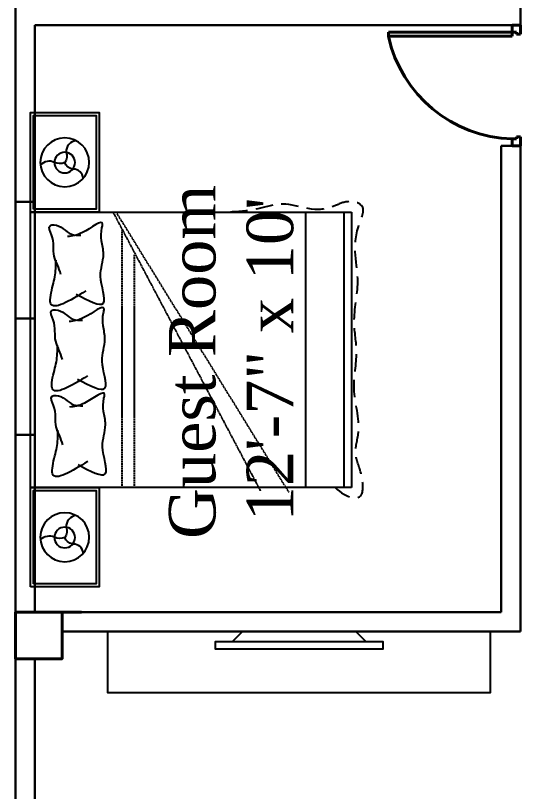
# Model space of a CAD drawing. Header units: inches. Extents: x -79350 to 491628, y -93215 to 155882.
# Drawn here: x 10976.8 to 11106.8, y 153065.9 to 153265.5 of the extents above; entities that cross this region are included whole.
import ezdxf

# ---------------------------------------------------------------- set-up
doc = ezdxf.new("R2010")
doc.units = ezdxf.units.IN
doc.header["$MEASUREMENT"] = 0
doc.linetypes.add('DASHED2', pattern=[0.375, 0.25, -0.125])
doc.layers.get('0').update_dxf_attribs({"lineweight": 30})
doc.layers.add('Column', color=1, linetype='Continuous', lineweight=30)
doc.layers.add('Letter', color=7, linetype='Continuous', lineweight=20)
doc.layers.add('Door', color=7, linetype='Continuous', lineweight=40, true_color=0x763422)
doc.layers.add('Window', color=7, linetype='Continuous', lineweight=30, true_color=0x6b99dd)
doc.layers.add('FURHATCH', color=57, linetype='Continuous')
doc.layers.add('FURNITURE', color=53, linetype='Continuous')
doc.styles.get("Standard").update_dxf_attribs({"font": 'times.ttf', "height": 12})

# ---------------------------------------------------------------- blocks, each defined once
blk = doc.blocks.new('yq_tvcab_01')
blk.add_lwpolyline([(0, -1250.000000000002), (0, 1250.000000000002), (400, 1250.000000000002), (400, -1250.000000000002)], close=True)
at = {"layer": 'FURHATCH'}
blk.add_line((66.97311472690308, 550.0000000000016), (66.97311472690308, -549.9999999999984), dxfattribs=at)
blk.add_lwpolyline([(0, -370.4694876417111), (66.97311472690308, -438.0154415742362), (66.97311472690308, -549.9999999999984), (111.9731147269031, -549.9999999999984), (111.9731147269031, 550.0000000000016), (66.97311472690308, 550.0000000000016), (66.97311472690308, 438.0154415742394), (0, 370.4694876417143)], close=True, dxfattribs=at)
blk = doc.blocks.new('yq_bed_01')
at = {"linetype": 'Continuous', "ltscale": 1000}
for p, q in [((2100, 899.9999999999999), (5.510910596163089e-14, 900)), ((5.510910596163089e-14, 900), (-5.510910596163089e-14, -900)), ((2100, -900.0000000000001), (2100, 899.9999999999999)), ((-5.510910596163089e-14, -900), (2100, -900.0000000000001))]:
    blk.add_line(p, q, dxfattribs=at)
at = {"linetype": 'Continuous'}
for points in [[(1.338871111136684e-09, 1550.00000000096), (1.338831310115712e-09, 900.0000000009604), (450.0000000013388, 900.0000000009604), (450.0000000013388, 1550.00000000096)], [(1.338721091903789e-09, -900.0000000009604), (1.338681290882816e-09, -1550.00000000096), (450.0000000013387, -1550.00000000096), (450.0000000013387, -900.0000000009604)]]:
    blk.add_lwpolyline(points, close=True, dxfattribs=at)
for centre in [(225.0000000013389, 1225.000000000495), (225.0000000013387, -1225.000000001426)]:
    blk.add_circle(centre, 160, dxfattribs=at)
at = {"layer": 'FURHATCH', "linetype": 'DASHED2', "ltscale": 0.5}
for p, q in [((540, -900), (1503.713696997263, 921.2064273132709)), ((560, -900), (1689.19868926052, 930.8591028545924)), ((600, 900), (600, -782.0792313520797)), ((680, 900), (680.0000000001164, -624.8515398217423))]:
    blk.add_line(p, q, dxfattribs=at)
at = {"layer": 'FURHATCH', "linetype": 'Continuous', "ltscale": 1000}
for p, q in [((30.00000000000006, 900), (29.99999999999994, -900)), ((1800, -899.9999999953726), (1800, 900.0000000046274)), ((2050, -899.9999999953726), (2050, 900.0000000046274))]:
    blk.add_line(p, q, dxfattribs=at)
at = {"layer": 'FURHATCH', "linetype": 'Continuous'}
for points in [[(20.00000000133887, 1530.00000000096), (20.00000000133883, 920.0000000009604), (430.0000000013388, 920.0000000009604), (430.0000000013388, 1530.00000000096)], [(20.00000000133872, -920.0000000009604), (20.00000000133868, -1530.00000000096), (430.0000000013387, -1530.00000000096), (430.0000000013387, -920.0000000009604)]]:
    blk.add_lwpolyline(points, close=True, dxfattribs=at)
for points in [[(346.2575880154619, 1329.386768075055, -0.3988258043245234), (279.7656815341907, 1269.588569207292, 0.06919715807718901), (272.9218066114991, 1268.821386489755, 0.2407135527640156), (225.0000000014553, 1226.600000000763, -0.2407135527640156)], [(225.0000000022411, 1226.600000000122, 0.228098978405286), (157.5002380912484, 1225.000000002445, -0.3176464734644024), (65.94707350045799, 1242.382939083327)], [(300.0269745425613, 1083.681377410714, -0.4147115204191478), (234.7326489791159, 1159.786428008054, 0.258085765395507), (225.0000000009023, 1226.600000001083)], [(346.2575880154617, -1120.613231926865, -0.3988258043245234), (279.7656815341906, -1180.411430794629, 0.06919715807718901), (272.921806611499, -1181.178613512166, 0.2407135527640156), (225.0000000014551, -1223.400000001158, -0.2407135527640156)], [(225.0000000022409, -1223.400000001799, 0.228098978405286), (157.5002380912482, -1224.999999999476, -0.3176464734644024), (65.94707350045785, -1207.617060918594)], [(300.0269745425612, -1366.318622591207, -0.4147115204191478), (234.7326489791157, -1290.213571993867, 0.258085765395507), (225.0000000009021, -1223.400000000838)]]:
    blk.add_lwpolyline(points, format="xyb", dxfattribs=at)
for centre in [(225.0000000013389, 1226.600000000471), (225.0000000013387, -1223.400000001449)]:
    blk.add_circle(centre, 67.51872228139545, dxfattribs=at)
at = {"layer": 'FURHATCH', "linetype": 'DASHED2', "ltscale": 451.9479216030499}
blk.add_open_spline([(1992.497528850217, 899.9999999953724), (2071.416532757343, 970.136232897872), (2189.017096127965, 998.9757314840098), (2167.208028528141, 789.0667967306216), (2108.218635069439, 681.5240320206502), (2173.29545285413, 490.8348810508613), (2091.019209546852, 271.6293533776478), (2149.713182672393, 27.51018606114654), (2099.512129408191, -200.2132188424586), (2173.29545285413, -483.7444795005141), (2083.047919062432, -701.2485137384211), (2208.66915022023, -947.9640094996431), (2066.094782992383, -979.4297401940568), (1864.165306138573, -866.6388499619208), (1698.893659746391, -991.2295126640239), (1474.193384354352, -909.2274637914089), (1367.636615363066, -903.1812790987316), (1308.058554967516, -900.0000000046276)], degree=3, knots=[0, 0, 0, 0, 140.356688476182, 240.8554446873909, 374.2720853286543, 514.6287738048363, 800.9606172929268, 1037.309606452833, 1234.977718241969, 1501.883052090467, 1872.056655095536, 1990.732643233896, 2052.345441917744, 2125.407537265897, 2467.000811467907, 2608.004871155151, 2786.638855637272, 2786.638855637272, 2786.638855637272, 2786.638855637272], dxfattribs=at)
at = {"layer": 'FURHATCH', "linetype": 'Continuous', "ltscale": 1000}
for points, knots in [([(376.4357938683825, 729.2805011264863), (269.6375419715187, 795.0095503582852), (111.6824387308444, 892.2231149336149), (155.9027801490157, 709.9490957812523), (179.1826986932429, 622.5066939702665), (180.3051296313061, 565.4578311295481), (181.0476048873971, 527.7206594081072)], [0, 0, 0, 0, 257.1921423105975, 380.3883553313707, 440.1887608689407, 557.0453405879102, 557.0453405879102, 557.0453405879102, 557.0453405879102]), ([(312.5066826232942, 750.2483248663484), (392.0812414134853, 793.086885572935), (546.338175378507, 876.1303247140022), (460.6417720663595, 661.3717470882111), (480.2018965295284, 561.7311125022534), (497.8692795033567, 483.8138485800009), (475.5973541195272, 402.3293162517365), (474.7807290259516, 340.000486654404), (499.2186329888646, 246.4682276838284), (355.2370726498775, 364.7113911938795), (285.03291723656, 371.5201982290891), (256.1171404676279, 374.3246183254814)], [0, 0, 0, 0, 197.9852202442749, 383.7984590752486, 461.5368521979622, 537.0636092165665, 629.1387148429394, 719.3419847781337, 744.1837658051679, 895.0413466245873, 1000.692483193347, 1000.692483193347, 1000.692483193347, 1000.692483193347]), ([(213.0313296819805, 621.6646077015321), (205.7718325055903, 600.7873864464636), (192.0700961856637, 561.3832550336374), (152.999172840151, 477.3900947899383), (177.7629958589096, 400.1302727664297), (122.7975912616821, 302.4079651112261), (209.8795563856839, 290.401648437808), (255.8120510623558, 365.6311800547992), (321.9321532460162, 365.809933655546), (343.440231698798, 365.868080063985)], [0, 0, 0, 0, 70.31432678365843, 132.7128231740299, 281.0688598070606, 345.0302338193085, 373.1437014927582, 508.8994229729173, 574.3491484911432, 574.3491484911432, 574.3491484911432, 574.3491484911432]), ([(373.314215746941, 170.3059641166473), (266.5159638499608, 236.0350133484462), (108.5608606092865, 333.2485779237759), (152.7812020274578, 150.9745587714133), (176.061120571685, 63.53215696042751), (177.1835515097482, 6.483294119709161), (177.9260267659556, -31.25387760173181)], [0, 0, 0, 0, 257.1921423105975, 380.3883553313707, 440.1887608689407, 557.0453405879102, 557.0453405879102, 557.0453405879102, 557.0453405879102]), ([(309.3851045017364, 191.2737878565094), (388.9596632919274, 234.112348563096), (543.2165972570656, 317.1557877041632), (457.5201939448016, 102.3972100783721), (477.0803184079705, 2.756575492414384), (494.7477013819152, -75.16068842983807), (472.4757759979693, -156.6452207581024), (471.6591509043938, -218.9740503554349), (496.0970548673067, -312.5063093260106), (352.1154945283197, -194.2631458159595), (281.9113391150022, -187.4543387807499), (252.9955623460701, -184.6499186843576)], [0, 0, 0, 0, 197.9852202442749, 383.7984590752486, 461.5368521979622, 537.0636092165665, 629.1387148429394, 719.3419847781337, 744.1837658051679, 895.0413466245873, 1000.692483193347, 1000.692483193347, 1000.692483193347, 1000.692483193347]), ([(209.9097515604226, 62.69007069169309), (202.6502543840325, 41.81284943662466), (188.9485180641059, 2.408718023798417), (149.8775947187096, -81.58444221990068), (174.6414177373517, -158.8442642434093), (119.6760131402407, -256.5665718986129), (206.757978264126, -268.5728885720309), (252.6904729407979, -193.3433569550398), (318.8105751244584, -193.164603354293), (340.3186535772402, -193.106456945854)], [0, 0, 0, 0, 70.31432678365843, 132.7128231740299, 281.0688598070606, 345.0302338193085, 373.1437014927582, 508.8994229729173, 574.3491484911432, 574.3491484911432, 574.3491484911432, 574.3491484911432]), ([(363.4418546000961, -385.1807632699492), (256.6436027031159, -319.4517140381504), (98.68849946244153, -222.2381494628207), (142.9088408806128, -404.5121686151833), (166.1887594248401, -491.9545704261691), (167.3111903629033, -549.0034332668874), (168.0536656189942, -586.7406049883284)], [0, 0, 0, 0, 257.1921423105975, 380.3883553313707, 440.1887608689407, 557.0453405879102, 557.0453405879102, 557.0453405879102, 557.0453405879102]), ([(299.5127433548914, -364.2129395300872), (379.0873021450825, -321.3743788235006), (533.3442361101042, -238.3309396824334), (447.6478327979567, -453.0895173082245), (467.2079572611255, -552.7301518941822), (484.8753402349539, -630.6474158164347), (462.6034148511243, -712.131948144699), (461.7867897575488, -774.4607777420315), (486.2246937204617, -867.9930367126071), (342.2431333814747, -749.749873202556), (272.0389779681572, -742.9410661673464), (243.1232011992251, -740.1366460709542)], [0, 0, 0, 0, 197.9852202442749, 383.7984590752486, 461.5368521979622, 537.0636092165665, 629.1387148429394, 719.3419847781337, 744.1837658051679, 895.0413466245873, 1000.692483193347, 1000.692483193347, 1000.692483193347, 1000.692483193347]), ([(200.0373904135776, -492.7966566949035), (192.7778932371875, -513.6738779499719), (179.0761569172609, -553.0780093627982), (140.0052335717482, -637.0711696064973), (164.7690565905068, -714.3309916300059), (109.8036519932793, -812.0532992852095), (196.885617117281, -824.0596159586275), (242.8181117939529, -748.8300843416364), (308.9382139776134, -748.6513307408895), (330.4462924303952, -748.5931843324506)], [0, 0, 0, 0, 70.31432678365843, 132.7128231740299, 281.0688598070606, 345.0302338193085, 373.1437014927582, 508.8994229729173, 574.3491484911432, 574.3491484911432, 574.3491484911432, 574.3491484911432])]:
    blk.add_open_spline(points, degree=3, knots=knots, dxfattribs=at)

msp = doc.modelspace()

# ---------------------------------------------------------------- linework, layer by layer
for p, q in [((10976.77197155295, 153519.9885097221), (10976.77197155295, 152919.9885097221)), ((11106.77197155295, 153327.9885097221), (11106.77197155295, 153262.9885097221)), ((10981.77197155295, 153262.9885097221), (10981.77197155295, 153111.9885097221)), ((10981.77197155295, 153262.9885097221), (11106.77197155295, 153262.9885097221)), ((11101.77197155295, 153231.9885097221), (11101.77197155295, 153111.9885097221)), ((11106.77197155295, 153231.9885097221), (11106.77197155295, 153107.0246409705)), ((10981.77197155295, 153111.9885097221), (11101.77197155295, 153111.9885097221)), ((10988.77197155295, 153106.9885097221), (11106.77507556135, 153106.9885097221)), ((10981.77197155295, 153099.9885097221), (10981.77197155295, 152926.9885097221))]:
    msp.add_line(p, q)
at = {"linetype": 'ByBlock'}
msp.add_line((11101.77197155295, 153231.9885097221), (11106.77197155295, 153231.9885097221), dxfattribs=at)
at = {"layer": 'Column'}
for p, q in [((10981.77197155295, 153111.9885097221), (10976.77197155295, 153111.9885097221)), ((10976.77197155295, 153111.9885097221), (10976.77197155295, 153106.9885097221))]:
    msp.add_line(p, q, dxfattribs=at)
at = {"layer": 'Column', "lineweight": 40}
for p, q in [((10976.77197155295, 153111.9885097221), (10976.77197155295, 153103.4885097221)), ((10988.77197155295, 153103.4885097221), (10988.77197155295, 153111.9885097221))]:
    msp.add_line(p, q, dxfattribs=at)
at = {"layer": 'Column', "color": 7, "lineweight": 40}
msp.add_lwpolyline([(10976.77197155295, 153111.9885097221), (10988.77197155295, 153111.9885097221), (10988.77197155295, 153099.9885097221), (10976.77197155295, 153099.9885097221)], close=True, dxfattribs=at)
msp.add_lwpolyline([(10976.77197155295, 153111.9885097221), (10988.77197155295, 153111.9885097221), (10988.77197155295, 153099.9885097221), (10976.77197155295, 153099.9885097221)], close=True, dxfattribs=at)
for points in [[(10981.77197155295, 153111.9885097221), (10993.77197155295, 153111.9885097221)], [(10988.77197155295, 153099.9885097221), (10981.77197155295, 153099.9885097221)]]:
    msp.add_lwpolyline(points, dxfattribs=at)
at = {"layer": 'Door', "linetype": 'ByBlock', "lineweight": 40}
for p, q in [((11106.77197155295, 153262.9885097221), (11104.64598730097, 153262.9885097221)), ((11104.64598730097, 153262.9885097221), (11104.64598730097, 153261.2168561788)), ((11106.77197155295, 153262.9885097221), (11104.64598730097, 153262.9885097221)), ((11106.77197155295, 153260.6853601158), (11106.77197155295, 153262.9885097221)), ((11072.75622352146, 153260.1538640528), (11072.75622352146, 153261.2168561788)), ((11072.75622352146, 153261.2168561788), (11104.64598730097, 153261.2168561788)), ((11104.64598730097, 153261.2168561788), (11105.70897942697, 153261.2168561788)), ((11104.64598730097, 153261.2168561788), (11104.64598730097, 153260.1538640528)), ((11105.70897942697, 153261.2168561788), (11105.70897942697, 153260.6853601158)), ((11104.64598730097, 153260.1538640528), (11072.75622352146, 153260.1538640528)), ((11105.70897942697, 153260.6853601158), (11106.77197155295, 153260.6853601158)), ((11104.64598730097, 153231.9885097221), (11104.64598730097, 153233.7601632654)), ((11104.64598730097, 153233.7601632654), (11105.70897942697, 153233.7601632654)), ((11105.70897942697, 153233.7601632654), (11105.70897942697, 153234.2916593284)), ((11105.70897942697, 153234.2916593284), (11106.77197155295, 153234.2916593284)), ((11106.77197155295, 153234.2916593284), (11106.77197155295, 153231.9885097221)), ((11106.77197155295, 153231.9885097221), (11104.64598730097, 153231.9885097221))]:
    msp.add_line(p, q, dxfattribs=at)
msp.add_arc((11105.59959087831, 153267.3743364937), 33.62769694178159, 192.39898457837, 268.3750065933987, dxfattribs=at)
at = {"layer": 'Window'}
for p, q in [((10976.77197155295, 153157.5821021682), (10976.77197155295, 153217.5821021682)), ((10976.77197155295, 153217.5821021682), (10981.77197155295, 153217.5821021682)), ((10981.77197155295, 153217.5821021682), (10981.77197155295, 153157.5821021682)), ((10981.77197155295, 153187.5821021682), (10976.77197155295, 153187.5821021682)), ((10981.77197155295, 153157.5821021682), (10976.77197155295, 153157.5821021682))]:
    msp.add_line(p, q, dxfattribs=at)

# ---------------------------------------------------------------- block references
at = {"layer": 'FURNITURE', "linetype": 'ByBlock', "lineweight": 40, "xscale": 0.03937007874015748, "yscale": -0.03937007874015748, "zscale": 0.03937007874015748}
msp.add_blockref('yq_bed_01', (10980.59086919074, 153179.4885097221), dxfattribs=at)
at = {"layer": 'FURNITURE', "linetype": 'ByBlock', "lineweight": 40, "xscale": 0.03937007874015748, "yscale": 0.03937007874015748, "zscale": 0.03937007874015748, "rotation": 270.0000000000059}
msp.add_blockref('yq_tvcab_01', (11049.78740157481, 153106.9885097221), dxfattribs=at)

# ---------------------------------------------------------------- texts
at = {"layer": 'Letter', "insert": (11016.25328255037, 153130.817698739), "char_height": 12, "attachment_point": 1, "rotation": 90}
msp.add_mtext_dynamic_manual_height_columns('Guest Room^J 12\'-7" x 10\'', width=159.6276680619922, gutter_width=60, heights=[0], dxfattribs=at)

doc.saveas('drawing.dxf')
